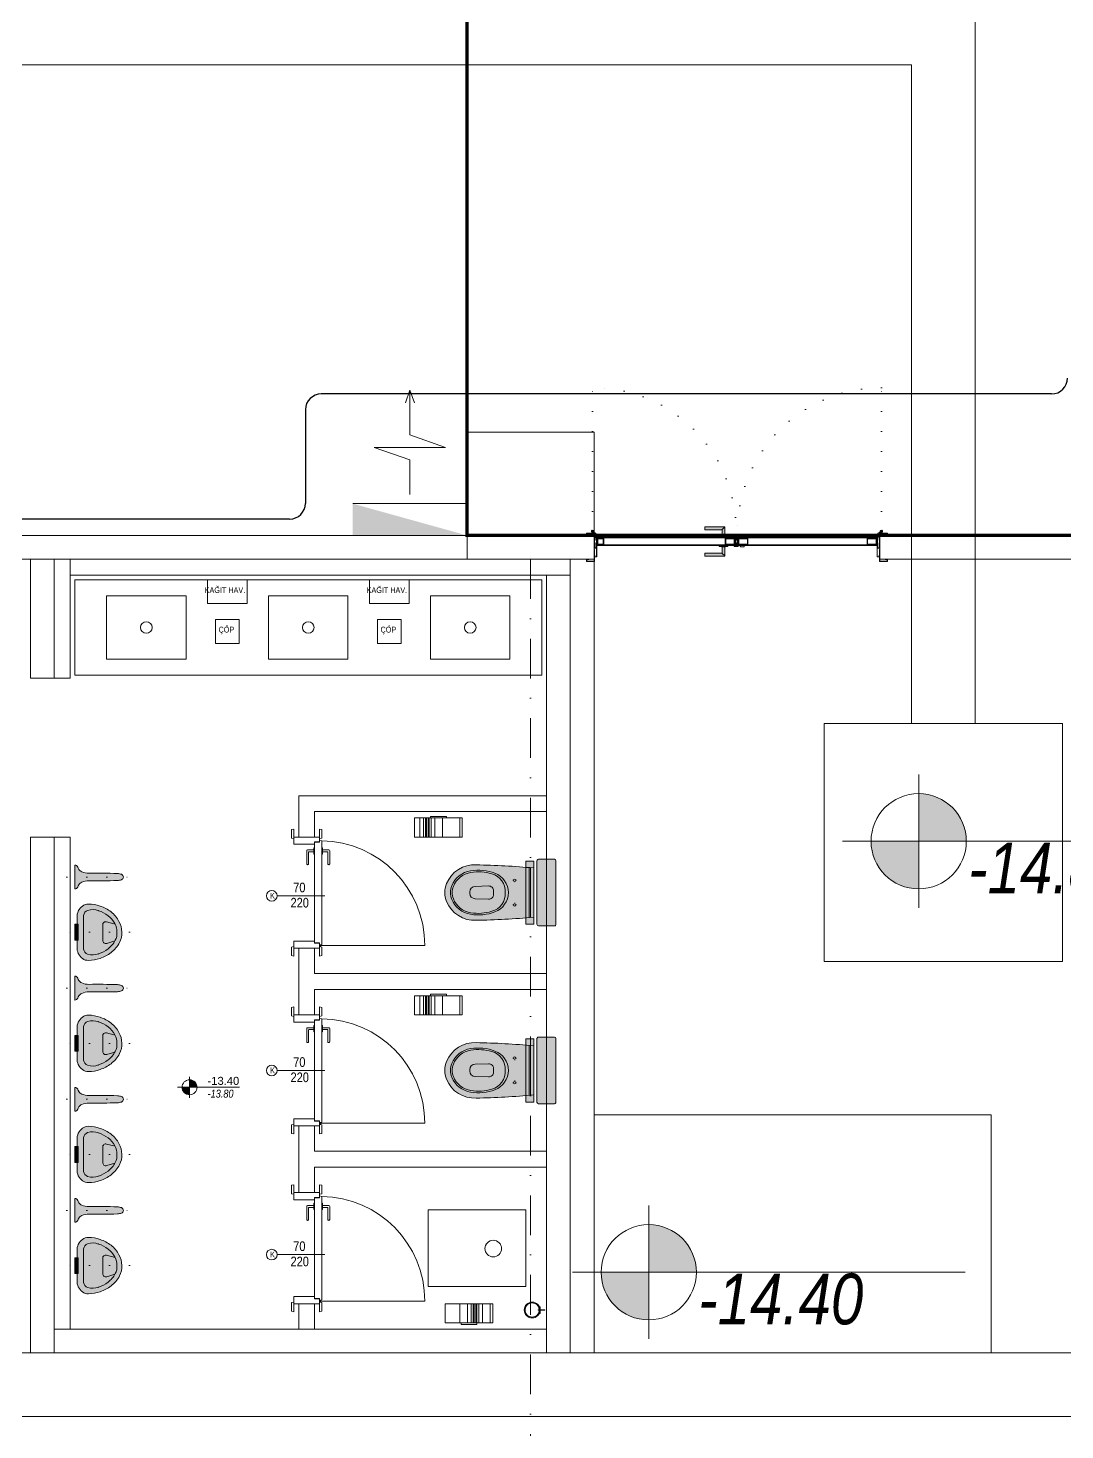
# Model space of a CAD drawing. Header units: metres. Extents: x -13621 to 152406, y -16073 to 22221.
# Drawn here: x 8163 to 8817, y -549 to 335 of the extents above; entities that cross this region are included whole.
import ezdxf
from ezdxf.enums import TextEntityAlignment as Align

# ---------------------------------------------------------------- set-up
doc = ezdxf.new("R2010")
doc.units = ezdxf.units.M
doc.header["$LTSCALE"] = 100
doc.header["$MEASUREMENT"] = 0
for name, pattern in [('DASHDOT2', [0.5, 0.25, -0.125, 0, -0.125]), ('DOT2', [0.125, 0, -0.125]), ('HIDDEN', [0.375, 0.25, -0.125]), ('HIDDEN2', [4.7624999999999975, 3.174999999999999, -1.587499999999999])]:
    doc.linetypes.add(name, pattern=pattern)
doc.layers.get('0').update_dxf_attribs({"color": 9, "lineweight": 9})
for name, color, linetype, lineweight in [('00', 9, 'Continuous', 9), ('01', 9, 'Continuous', 9), ('05', 9, 'Continuous', 9), ('05S', 9, 'Continuous', 9), ('05V', 9, 'Continuous', 9), ('06B', 9, 'Continuous', 9), ('06C', 9, 'Continuous', 9), ('06D', 9, 'Continuous', 9), ('09', 9, 'Continuous', 9), ('10', 9, 'Continuous', 9), ('11', 9, 'Continuous', 9), ('20', 9, 'DOT2', 9), ('21', 9, 'Continuous', 9), ('24', 9, 'DASHDOT2', 9), ('32-ekipman', 9, 'Continuous', 9), ('Data  Tavan', 170, 'Continuous', 30), ('Kapı', 9, 'Continuous', 9), ('KARA SIVA', 9, 'Continuous', 9), ('TEFRİŞ', 9, 'Continuous', 9), ('YAZI', 7, 'Continuous', 9)]:
    doc.layers.add(name, color=color, linetype=linetype, lineweight=lineweight)
doc.styles.add('Arial', font='arial.ttf', dxfattribs={"height": 2.5})
doc.styles.add('MuuM_TEXT-ITALIC', font='ARIALNI.TTF')
doc.styles.add('MuuM_TEXT-STANDART', font='ARIALN.TTF')

# ---------------------------------------------------------------- blocks, each defined once
blk = doc.blocks.new('p-akslar_yeni')
at = {"layer": '24'}
blk.add_lwpolyline([(14894.99999571245, -8575), (14894.99999571245, -11897.17848080862)], dxfattribs=at)
blk = doc.blocks.new('2.bod.sitatik')
at = {"layer": '01'}
blk.add_lwpolyline([(8439.99999142488, -8629.999995694037), (8519.99999142488, -8629.999995694037), (8519.99999142488, -8549.999995694037), (8439.99999142488, -8549.999995694037)], close=True, dxfattribs=at)
blk = doc.blocks.new('P-KURANGLEZ')
at = {"layer": '01'}
blk.add_lwpolyline([(7524.999995712437, -499.9999956940335), (12384.99999571248, -499.9999999999964), (12384.99999571248, -5.000000009969995), (12384.99999571248, -4.3059658603e-06), (12424.99999571248, -4.3059658603e-06), (12424.99999571248, -539.9999999999964), (7524.999995712437, -539.9999956940337)], close=True, dxfattribs=at)
blk = doc.blocks.new('YD-72-20')
at = {"linetype": 'Continuous'}
for p, q in [((1.137e-13, 0.7138986803927523), (-0.0281842263485714, 0.6342959735108025)), ((1.137e-13, 0.7138986803927523), (0.0281842263485714, 0.6342959735108309)), ((1.137e-13, 0.4335079385990356), (1.137e-13, 0.7138986803927523)), ((-0.2249999999986585, 0.3547478202790657), (0.2249999999987722, 0.3547478202790657)), ((-0.2249999999986585, 0.3547478202790657), (1.137e-13, 0.2759877019591599)), ((0.2249999999987722, 0.3547478202790373), (1.137e-13, 0.4335079385990356)), ((1.137e-13, 0.0579648499427137), (1.137e-13, 0.2759877019591599)), ((0.3599999999983083, 2.13e-14), (-0.3599999999981946, 4.97e-14)), ((0.3599999999983083, 2.13e-14), (0.3599999999983083, -0.2000000000004505))]:
    blk.add_line(p, q, dxfattribs=at)
blk.add_solid([(0.3599999999983083, -0.2000000000004505), (-0.3599999999981946, 4.97e-14), (-0.3599999999981946, -0.2000000000004505)])
blk = doc.blocks.new('A$C29B32992')
at = {"xscale": 100, "yscale": 100, "zscale": 100}
blk.add_blockref('YD-72-20', (8403.999991425078, -10855.12274137545), dxfattribs=at)
blk = doc.blocks.new('0_elevationtarget-p-bk')
h = blk.add_hatch(color=250)
h.paths.add_polyline_path([(1.875, 0, 0.4142135623730951), (0, 1.875), (0, 0)])
h.paths.add_polyline_path([(0, 1e-16), (-1.875, 0, 0.4142135623730951), (0, -1.875)])
blk.add_line((0, -2.625), (0, 2.625))
blk.add_lwpolyline([(12.45343050744122, 0), (-3, 0)])
blk.add_circle((0, 0), 1.875)
at = {"style": 'Arial'}
blk.add_attdef('BITMISKOT', text='', height=2, dxfattribs=at).set_placement((4.5, 0), align=Align.BOTTOM_LEFT)
at = {"style": 'MuuM_TEXT-ITALIC'}
blk.add_attdef('FINISHINGFLOORLEVEL', text='', height=2, dxfattribs=at).set_placement((4.5, -0.592087312414734), align=Align.TOP_LEFT)
blk = doc.blocks.new('p-işyeri')
at = {"color": 0, "const_width": 2}
blk.add_lwpolyline([(200, 0), (200, 700), (-200, 700), (-200, 0)], close=True, dxfattribs=at)
blk = doc.blocks.new('prf-scr2')
at = {"linetype": 'DOT2', "ltscale": 10}
blk.add_line((0, 0.1857142500000009), (-1e-16, -1.064285649999999), dxfattribs=at)
for p, q in [((0.09163645, -0.2441290999999978), (-0.0916364500000001, -0.2046380999999997)), ((-0.0916364500000001, -0.2439350999999988), (0.09163645, -0.2834260999999969)), ((0.09163645, -0.3231106000000011), (-0.0916364500000001, -0.2836195999999972)), ((-0.0916364500000001, -0.3229165999999964), (0.09163645, -0.3624076000000003)), ((0.09163645, -0.4020920499999989), (-0.0916364500000001, -0.3626011000000005)), ((-0.0916364500000001, -0.4018980999999997), (0.09163645, -0.4413891000000035)), ((0.09163645, -0.481073749999996), (-0.0916364500000001, -0.4415827499999978)), ((-0.0916364500000001, -0.4808798000000082), (0.09163645, -0.5203708500000005)), ((0.09163645, -0.5600555500000042), (-0.0916364500000001, -0.5205644500000006)), ((-0.0916364500000001, -0.5598615499999994), (0.09163645, -0.5993525500000034)), ((0.09163645, -0.6390373000000011), (-0.0916364500000001, -0.5995462500000088)), ((-0.0916364500000001, -0.6388432500000079), (0.09163645, -0.6783342500000061)), ((0.09163645, -0.7180189000000042), (-0.0916364500000001, -0.6785278500000061)), ((-0.0916364500000001, -0.7178253000000041), (0.09163645, -0.7573160000000088)), ((0.0552420499999996, -0.8362981999999988), (-0.0804827000000004, -0.7641103499999986)), ((-0.0690517, -0.7968069000000071), (0.0552420499999996, -0.8362981999999988)), ((0.09163645, -0.1651476000000059), (0, -0.1454021000000068)), ((0, -0.184699100000006), (0.09163645, -0.2044445999999993))]:
    blk.add_line(p, q)
blk.add_lwpolyline([(0.2314285999999996, 0), (-0.2314285999999996, 0), (-0.2314285999999996, -0.0100617499999998), (-0.1200000000000003, -0.1428571000000034), (0.1200000000000003, -0.1428571499999975), (0.2314285999999996, -0.0100617499999999), (0.2314285999999996, 0)], close=True)
for points in [[(0.2314285999999996, -0.0100617499999999), (-0.2314285999999996, -0.0100617499999998)], [(-0.0916364500000001, -0.1428571059091098), (-0.0916364500000001, -0.2046379999999999), (-0.1200003499999994, -0.2210138499999971), (-0.1200003499999994, -0.227559350000007), (-0.0916364500000001, -0.2439350999999988), (-0.0916364500000001, -0.2836194999999975), (-0.1200003499999994, -0.2999953500000004), (-0.1200003499999994, -0.3065408499999989), (-0.0916364500000001, -0.3229165999999964), (-0.0916364500000001, -0.3626010000000008), (-0.1200003499999994, -0.3789767999999981), (-0.1200003499999994, -0.3855223499999965), (-0.0916364500000001, -0.4018980999999997), (-0.0916364500000001, -0.4415827000000036), (-0.1200003499999994, -0.4579585000000009), (-0.1200003499999994, -0.4645040499999994), (-0.0916364500000001, -0.4808798000000082), (-0.0916364500000001, -0.5205644500000006), (-0.1200003499999994, -0.5369402000000038), (-0.1200003499999994, -0.5434858500000077), (-0.0916364500000001, -0.5598615499999994), (-0.0916364500000001, -0.5995461500000033), (-0.1200003499999994, -0.6159219500000006), (-0.1200003499999994, -0.6224674999999991), (-0.0916364500000001, -0.6388432500000079), (-0.0916364500000001, -0.6785278500000061), (-0.1200003499999994, -0.6949041500000078), (-0.1200003499999994, -0.7014492000000077), (-0.0916364500000001, -0.7178253000000041), (-0.0916364500000001, -0.7322130000000074), (-0.0804827000000004, -0.7641103499999986), (-0.0974138499999996, -0.7738857499999995), (-0.0974138499999996, -0.7804311500000041), (-0.0690517, -0.7968069000000071), (-0.0082380000000001, -0.9441533999999989), (-1e-16, -0.95), (0.008237999999999999, -0.9441533999999989), (0.0834733999999997, -0.7555572500000495), (0.09163645, -0.7573160000000088), (0.1200003499999994, -0.7409402999999998), (0.1200003499999994, -0.7343950500000063), (0.09163645, -0.7180189000000042), (0.09163645, -0.6783342500000061), (0.1200003499999994, -0.6619585000000087), (0.1200003499999994, -0.6554130500000043), (0.09163645, -0.6390371500000072), (0.09163645, -0.5993525500000034), (0.1200003499999994, -0.5829768000000002), (0.1200003499999994, -0.5764312499999961), (0.09163645, -0.5600554500000045), (0.09163645, -0.5203708500000005), (0.1200003499999994, -0.5039951500000086), (0.1200003499999994, -0.4974494999999991), (0.09163645, -0.481073749999996), (0.09163645, -0.4413891000000035), (0.1200003499999994, -0.4250134500000002), (0.1200003499999994, -0.4184677999999963), (0.09163645, -0.4020920499999989), (0.09163645, -0.3624076000000003), (0.1200003499999994, -0.3460319499999969), (0.1200003499999994, -0.3394862999999987), (0.09163645, -0.3231106000000011), (0.09163645, -0.2834260999999969), (0.1200003499999994, -0.2670504499999993), (0.1200003499999994, -0.2605048000000067), (0.09163645, -0.2441290999999978), (0.09163645, -0.2044445999999993), (0.1200003499999994, -0.1880689500000073), (0.1200003499999994, -0.1815233000000035), (0.09163645, -0.1651476000000059), (0.09163645, -0.1428571440909536)]]:
    blk.add_lwpolyline(points)
blk = doc.blocks.new('gr-p-barel kilitli kapı kolu')
at = {"layer": '05S'}
h = blk.add_hatch(color=256, dxfattribs=at)
h.paths.add_polyline_path([(1.300000000000181, 0.8000000000001818), (-1.300000000000181, 0.8000000000001818), (-1.300000000000181, 0.7000000000002728), (1.300000000000181, 0.7000000000007276)])
h.paths.add_polyline_path([(2.75, 0.7000000000002728), (-2.75, 0.7000000000002728), (-2.75, 0), (2.75, 0)])
h.paths.add_polyline_path([(-11.69999999999709, 4.899999999999181), (-11.699999999998, 6.700000000000728), (0.9000000000005456, 6.700000000000728), (0.8999999999996362, 0.8000000000001818), (-0.8999999999996362, 0.7999999999997272), (-0.8999999999996362, 4.90000000000009)])
at = {"flags": 128}
for points in [[(-0.8999999999996362, 0.8000000000001818), (-0.8999999999996362, 4.900000000000545), (-11.69999999999891, 4.90000000000009), (-11.69999999999891, 6.700000000000273), (0.9000000000005456, 6.700000000000728), (0.8999999999996362, 0.8000000000001818)], [(-0.8000000000001818, 5), (0.8000000000001818, 6.600000000000362)]]:
    blk.add_lwpolyline(points, dxfattribs=at)
blk.add_lwpolyline([(-2.75, 0), (-2.75, 0.6999999999998181), (2.75, 0.7000000000002728), (2.75, 0)])
blk.add_lwpolyline([(-1.300000000000181, 0.7000000000002728), (1.300000000000181, 0.7000000000002728), (1.300000000000181, 0.8000000000001818), (-1.300000000000181, 0.8000000000001818)], close=True)
blk = doc.blocks.new('p-de-02')
at = {"layer": '06C'}
blk.add_lwpolyline([(106.2999999999965, -16.60659593500884, 0.9999999999999998), (106.2999999999965, -15.80659593500593), (104.2999999999965, -15.80659593500593), (104.2999999999965, -16.60659593500884), (106.4146546238525, -16.60659593500884)], format="xyb", dxfattribs=at)
blk.add_arc((106.2999999999965, -16.20659593500011), 0.5, 233.1301023544374, 126.8698976455587, dxfattribs=at)
at = {"layer": '09'}
for p, q in [((108.0999999999958, -16.70659593500011), (108.0999999999958, -16.55423090813554)), ((108.1999999999652, -16.70659593500011), (108.1999999999652, -16.55423090813554)), ((108.2999999999783, -16.55423090813554), (108.2999999999783, -16.70659593500011)), ((108.3999999999768, -16.70659593500011), (108.3999999999768, -16.55423090813554)), ((108.4999999999899, -16.55423090813554), (108.4999999999899, -16.70659593500011)), ((108.5999999999885, -16.70659593500011), (108.5999999999885, -16.55423090813554)), ((108.7000000000016, -16.55423090813554), (108.7000000000016, -16.70659593500011)), ((108.8000000000001, -16.55423090813554), (108.8000000000001, -16.70659593500011)), ((109.3000000000019, -21.85236502678879), (109.3000000000019, -21.69999999992421)), ((109.4000000000005, -21.69999999992421), (109.4000000000005, -21.85236502678879)), ((109.5000000000136, -21.85236502678879), (109.5000000000136, -21.69999999992421)), ((109.6000000000121, -21.69999999992421), (109.6000000000121, -21.85236502678879)), ((109.7000000000252, -21.85236502678879), (109.7000000000252, -21.69999999992421)), ((109.8000000000238, -21.69999999992421), (109.8000000000238, -21.85236502678879)), ((109.9000000000369, -21.85236502678879), (109.9000000000369, -21.69999999992421)), ((110.00000000005, -21.85236502678879), (110.00000000005, -21.69999999992421))]:
    blk.add_line(p, q, dxfattribs=at)
at = {"layer": '10'}
for points in [[(14.19999999999982, -6.800000000002909, -0.4142135623730951), (14.30000000000018, -6.700000000000728), (18.70000000000073, -6.700000000000728, -0.4142135623730951), (18.80000000000018, -6.800000000002909), (18.80000000000018, -14.09999999999854), (19, -14.09999999999854), (19, -6.800000000002909, 0.4142135623730951), (18.70000000000073, -6.5), (14.30000000000018, -6.5, 0.4142135623730951), (14, -6.800000000002909), (14, -7.700000000000728, 0.4142135623730951), (14.30000000000018, -8), (15.39999999999963, -8), (15.39999999999963, -7.800000000002909), (14.30000000000018, -7.800000000002909, -0.4142135623730951), (14.19999999999982, -7.700000000000728)], [(203.4000000000005, -6.800000000002796, 0.4142135623730951), (203.3000000000002, -6.700000000000613), (198.8999999999996, -6.700000000000613, 0.4142135623730951), (198.8000000000001, -6.800000000002796), (198.8000000000001, -14.09999999999843), (198.6000000000003, -14.09999999999843), (198.6000000000003, -6.800000000002796, -0.4142135623730951), (198.8999999999996, -6.499999999999886), (203.3000000000002, -6.499999999999886, -0.4142135623730951), (203.6000000000004, -6.800000000002796), (203.6000000000004, -7.700000000000613, -0.4142135623730951), (203.3000000000002, -7.999999999999886), (202.2000000000007, -7.999999999999886), (202.2000000000007, -7.800000000002796), (203.3000000000002, -7.800000000002796, 0.4142135623730951), (203.4000000000005, -7.700000000000613)], [(19, -9.700000000000726, -0.4142135623730951), (19.30000000000018, -9.400000000001457), (20.30000000000018, -9.400000000001457, -0.4142135623730951), (20.60000000000036, -9.700000000000726), (20.60000000000036, -16.09999999999854, -0.4142135623730951), (20.30000000000018, -16.40000000000145, -0.4142135623730951), (20, -16.09999999999854), (20, -15.20000000000073), (19, -15.20000000000073), (19, -24.20000000000073, -0.4142135623730951), (18.69999999999982, -24.5), (14.30000000000018, -24.5, -0.4142135623730951), (14, -24.20000000000073), (14, -23.29999999999927, -0.4142135623730951), (14.30000000000018, -23), (15.39999999999963, -23), (15.39999999999963, -23.20000000000073), (14.30000000000018, -23.20000000000073, 0.4142135623730951), (14.19999999999982, -23.29999999999927), (14.19999999999982, -24.20000000000073, 0.4142135623724291), (14.30000000000018, -24.29999999999927), (18.69999999999982, -24.29999999999927, 0.4142135623730951), (18.79999999999927, -24.20000000000073), (18.80000000000018, -15), (20.19999999999982, -15), (20.19999999999982, -16.09999999999854, 0.4142135623730951), (20.30000000000018, -16.20000000000073, 0.4142135623730951), (20.39999999999964, -16.09999999999854), (20.39999999999964, -9.700000000000726, 0.4142135623730951), (20.30000000000018, -9.599999999998543), (19.30000000000018, -9.599999999998543, 0.4142135623730951), (19.19999999999982, -9.700000000000726), (19.19999999999982, -10.59999999999854), (19, -10.59999999999854)], [(198.6000000000003, -9.700000000000612, 0.4142135623730951), (198.3000000000001, -9.40000000000134), (197.3000000000001, -9.40000000000134, 0.4142135623730951), (196.9999999999999, -9.700000000000612), (196.9999999999999, -16.09999999999843, 0.4142135623730951), (197.3000000000001, -16.40000000000134, 0.4142135623730951), (197.6000000000003, -16.09999999999843), (197.6000000000003, -15.20000000000061), (198.6000000000003, -15.20000000000061), (198.6000000000004, -24.20000000000062, 0.4142135623730951), (198.9000000000005, -24.49999999999989), (203.3000000000002, -24.49999999999989, 0.4142135623730951), (203.6000000000004, -24.20000000000062), (203.6000000000004, -23.29999999999916, 0.4142135623730951), (203.3000000000002, -22.99999999999989), (202.2000000000007, -22.99999999999989), (202.2000000000007, -23.20000000000062), (203.3000000000002, -23.20000000000062, -0.4142135623730951), (203.4000000000006, -23.29999999999916), (203.4000000000006, -24.20000000000062, -0.4142135623724291), (203.3000000000002, -24.29999999999916), (198.9000000000005, -24.29999999999916, -0.4142135623730951), (198.8000000000011, -24.20000000000062), (198.8000000000001, -14.99999999999988), (197.4000000000005, -14.99999999999988), (197.4000000000005, -16.09999999999843, -0.4142135623730951), (197.3000000000001, -16.20000000000061, -0.4142135623730951), (197.2000000000007, -16.09999999999843), (197.2000000000007, -9.700000000000612, -0.4142135623730951), (197.3000000000001, -9.599999999998431), (198.3000000000001, -9.599999999998431, -0.4142135623730951), (198.4000000000005, -9.700000000000612), (198.4000000000005, -10.59999999999843), (198.6000000000003, -10.59999999999843)], [(18.42107081221002, -25.01380615643211), (19.80000000000018, -24.37244791605917), (19.80000000000018, -21.5), (20, -21.5), (20, -24.5), (18.5300416207865, -25.18369712372805, -14.79600197240014)], [(199.1789291877903, -25.013806156432), (197.8000000000001, -24.37244791605906), (197.8000000000001, -21.49999999999989), (197.6000000000004, -21.49999999999989), (197.6000000000004, -24.49999999999989), (199.0699583792138, -25.18369712372794, 14.79600197240014)]]:
    blk.add_lwpolyline(points, format="xyb", close=True, dxfattribs=at)
for points in [[(108.2000000000016, -20.0500000000028), (108.2000000000016, -18.0500000000028), (108.5000000000009, -18.0500000000028), (108.5000000000009, -17.00659593500302), (20.30000000000109, -17.00659593500313), (20.30000000000109, -18.05000000000291), (20.60000000000036, -18.05000000000291), (20.60000000000036, -20.05000000000291), (20.30000000000109, -20.05000000000291), (20.30000000000109, -18.34999999999127), (20, -18.34999999999127), (20, -16.70659593500022), (108.8000000000001, -16.70659593500011), (108.8000000000001, -18.34999999999115), (108.5000000000009, -18.34999999999115), (108.5000000000009, -20.0500000000028)], [(109.8999999999987, -20.0500000000028), (109.8999999999987, -18.0500000000028), (109.5999999999994, -18.0500000000028), (109.5999999999994, -17.00659593500302), (197.3000000000011, -17.00659593500302), (197.3000000000011, -18.0500000000028), (197.0000000000018, -18.0500000000028), (197.0000000000018, -20.0500000000028), (197.3000000000011, -20.0500000000028), (197.3000000000011, -18.34999999999115), (197.6000000000003, -18.34999999999115), (197.6000000000003, -16.70659593500011), (109.3000000000001, -16.70659593500011), (109.3000000000001, -18.34999999999115), (109.5999999999994, -18.34999999999115), (109.5999999999994, -20.0500000000028)], [(108.2000000000016, -18.0500000000028), (108.2000000000016, -20.0500000000028), (108.8000000000001, -20.0500000000028), (108.8000000000001, -21.69999999999697), (20, -21.69999999999709), (20, -20.05000000000291), (20.60000000000036, -20.05000000000291), (20.60000000000036, -18.05000000000291), (20.89999999999964, -18.05000000000291), (20.89999999999964, -20.34999999999127), (20.30000000000109, -20.34999999999127), (20.30000000000109, -21.39999999999418), (108.5000000000009, -21.39999999999407), (108.5000000000009, -20.34999999999115), (107.9000000000023, -20.34999999999115), (107.9000000000023, -18.0500000000028), (108.2000000000016, -18.0500000000028)], [(109.8999999999987, -18.0500000000028), (109.8999999999987, -20.0500000000028), (109.3000000000001, -20.0500000000028), (109.3000000000001, -21.69999999999697), (197.6000000000004, -21.69999999999697), (197.6000000000004, -20.0500000000028), (197.0000000000018, -20.0500000000028), (197.0000000000018, -18.0500000000028), (196.7000000000025, -18.0500000000028), (196.7000000000025, -20.34999999999115), (197.3000000000011, -20.34999999999115), (197.3000000000011, -21.39999999999407), (109.5999999999994, -21.39999999999407), (109.5999999999994, -20.34999999999115), (110.2000000000016, -20.34999999999115), (110.2000000000016, -18.0500000000028), (109.8999999999987, -18.0500000000028)]]:
    blk.add_lwpolyline(points, dxfattribs=at)
for points in [[(20.89999999999964, -17.19999999999709), (26.89999999999964, -17.19999999999709), (26.89999999999964, -21.19999999999709), (20.89999999999964, -21.19999999999709)], [(21.19999999999891, -17.5), (26.60000000000037, -17.5), (26.60000000000037, -20.89999999999418), (21.19999999999891, -20.89999999999418)], [(107.9000000000023, -17.19999999999697), (101.9000000000023, -17.19999999999697), (101.9000000000023, -21.19999999999698), (107.9000000000023, -21.19999999999698)], [(107.5999999999994, -17.49999999999988), (102.2000000000016, -17.49999999999988), (102.2000000000016, -20.89999999999406), (107.5999999999994, -20.89999999999406)], [(109.9999999999972, -16.05423090813554), (108.0999999999958, -16.05423090813554), (108.0999999999958, -16.55423090813554), (110.5999999999994, -16.55423090813554), (110.5999999999994, -16.55423090813554), (110.5999999999994, -16.05423090813554)], [(110.2000000000016, -17.19999999999697), (116.1999999999979, -17.19999999999697), (116.1999999999979, -21.19999999999698), (110.2000000000016, -21.19999999999698)], [(110.5000000000009, -17.49999999999988), (115.8999999999987, -17.49999999999988), (115.8999999999987, -20.89999999999406), (110.5000000000009, -20.89999999999406)], [(196.7000000000025, -17.19999999999697), (192.7000217534186, -17.19999999999697), (192.7000217534187, -21.19999999999698), (196.7000000000025, -21.19999999999698)], [(196.4000000000032, -17.49999999999988), (193.0000217534179, -17.49999999999988), (193.0000217534179, -20.89999999999406), (196.4000000000033, -20.89999999999406)], [(108.100000000003, -22.35236502678879), (110.0000000000045, -22.35236502678879), (110.0000000000045, -21.85236502678879), (108.100000000003, -21.85236502678879), (107.5000000000027, -21.85236502678879), (107.5000000000027, -22.35236502678879)]]:
    blk.add_lwpolyline(points, close=True, dxfattribs=at)
for centre in [(17.85000000000036, -25.49999349423888), (199.75, -25.49999349423877)]:
    blk.add_circle(centre, 0.55, dxfattribs=at)
at = {"layer": '20'}
for p, q in [((17.85000000000036, -25.49999349423888), (17.84999999999348, -116.0297811365261)), ((199.75, -25.49999349423877), (199.7500000000069, -116.029781136526))]:
    blk.add_line(p, q, dxfattribs=at)
at = {"layer": '20', "linetype": 'HIDDEN'}
for points in [[(18.60000000000036, -24.29999999999927), (18.60000000000036, -23), (17.10000000000036, -23), (17.10000000000036, -24.29999999999927)], [(18.40000000000054, -24.99009154288069), (18.40000000000054, -23.20000000000073), (17.30000000000018, -23.20000000000073), (17.30000000000018, -24.99009154288069)], [(199, -24.29999999999916), (199, -22.99999999999989), (200.5, -22.99999999999989), (200.5, -24.29999999999916)], [(199.1999999999998, -24.99009154288058), (199.1999999999998, -23.20000000000062), (200.3000000000002, -23.20000000000062), (200.3000000000002, -24.99009154288058)]]:
    blk.add_lwpolyline(points, dxfattribs=at)
at = {"layer": '20'}
for centre, start, end in [((17.84999999999348, -25.49999349423842), 270, 2.405700715342596), ((199.7500000000069, -25.49999349423831), 177.5942992846574, 270)]:
    blk.add_arc(centre, 90.52978764228773, start, end, dxfattribs=at)
at = {"layer": '06B', "xscale": -1}
blk.add_blockref('gr-p-barel kilitli kapı kolu', (117.2999999937246, -16.69397145710525), dxfattribs=at)
at = {"layer": '06B', "rotation": 180}
blk.add_blockref('gr-p-barel kilitli kapı kolu', (117.2999999937246, -21.70602854287415), dxfattribs=at)
at = {"layer": '10', "xscale": -1, "rotation": 90}
for p in [(20.30000000000109, -19.19999999999709), (109.5999999999994, -19.19999999999697)]:
    blk.add_blockref('prf-scr2', p, dxfattribs=at)
at = {"layer": '10', "rotation": 270}
for p in [(108.5000000000009, -19.19999999999697), (197.3000000000011, -19.19999999999697)]:
    blk.add_blockref('prf-scr2', p, dxfattribs=at)
blk = doc.blocks.new('San-p-uripart')
at = {"layer": '05S'}
h = blk.add_hatch(color=256, dxfattribs=at)
edge = h.paths.add_edge_path()
edge.add_line((0, 0), (-7.502701282911726, 0))
edge.add_arc((-5.709877322929968, -0.0991818855945894), 1.795565314299233, 176.8335336137003, 251.0946557253123)
edge.add_arc((-8.442650596654858, -8.078530705955927), 6.638772677657441, 57.0297629489329, 71.09465572531082, ccw=False)
edge.add_arc((-7.040729375654334, -5.917304325401346), 4.062674353079212, 23.36070373810901, 57.02976294893671, ccw=False)
edge.add_arc((-13.70585418392875, -8.796135696042256), 11.32294699055403, -0.7682051098128113, 23.360703738108384, ccw=False)
edge.add_arc((402.5469214286236, -14.37746602216248), 404.967245607545, 179.231794890187, 181.7550775583132)
edge.add_arc((11.77246903945706, -25.27573944187134), 14.08342795668617, 186.1332779337883, 196.4356805880288)
edge.add_arc((0.2055674033981631, -28.52261435773835), 2.076566262679214, 200.8138809635047, 264.3187619893651)
edge.add_arc((-0.2055674033981631, -28.52261435773835), 2.076566262679214, 275.6812380106349, 339.1861190364953)
edge.add_arc((-11.77246903945706, -25.27573944187134), 14.08342795668617, 343.5643194119712, 353.8667220662117)
edge.add_arc((-402.5469214286236, -14.37746602216248), 404.967245607545, 358.2449224416866, 360.768205109813)
edge.add_arc((13.70585418392875, -8.796135696042256), 11.32294699055404, 156.6392962618916, 180.7682051098129, ccw=False)
edge.add_arc((7.040729375654334, -5.917304325401346), 4.062674353079213, 122.9702370510633, 156.639296261891, ccw=False)
edge.add_arc((8.442650596654858, -8.078530705955927), 6.638772677657441, 108.90534427468921, 122.97023705106719, ccw=False)
edge.add_arc((5.709877322929968, -0.0991818855945894), 1.795565314299232, 288.9053442746877, 363.1664663862996)
edge.add_line((7.502701282912312, 0), (5.853095785823825e-13, 0))
at = {"linetype": 'DOT2'}
for p, q in [((-5.770817504173462, -2.733077667144243), (-5.770817504173462, 3.350195222110413)), ((0, 5), (0, -40.49999999999636)), ((5.770817504173462, -2.733077667144243), (5.770817504173462, 3.350195222110413))]:
    blk.add_line(p, q, dxfattribs=at)
blk.add_lwpolyline([(0, 0), (-7.502701282912312, 0, 0.3358627193216691), (-6.291650653194663, -1.797885682644845, -0.0614468324515553), (-4.829808567523286, -2.508909970380043, -0.1479750645966862), (-3.311085466844815, -4.306379369778366, -0.1056729534655511), (-2.383924922236474, -8.947945920119308, 0.011010342516257), (-2.230346181717322, -26.78043505654569, 0.0449830156324357), (-1.735481351159251, -29.26048777216966, 0.2844088340516868), (0, -30.58898060938736, 0.2844088340516868), (1.735481351159251, -29.26048777216966, 0.0449830156324357), (2.230346181717322, -26.78043505654569, 0.011010342516257), (2.383924922236474, -8.947945920119308, -0.1056729534655511), (3.311085466844815, -4.306379369778366, -0.1479750645966862), (4.829808567523286, -2.508909970380043, -0.0614468324515553), (6.291650653194663, -1.797885682644845, 0.3358627193216691), (7.502701282912312, 0)], format="xyb", close=True)
blk = doc.blocks.new('v-k-pisuar01-p-s')
at = {"layer": '05S'}
h = blk.add_hatch(color=256, dxfattribs=at)
edge = h.paths.add_edge_path()
edge.add_line((11.42270253094102, 3.638e-12), (-11.42270253094102, 3.638e-12))
edge.add_arc((-9.830791421985849, -8.150053224959265), 8.304068192672245, 101.052160196956, 157.7110542586413)
edge.add_arc((-8.698184620976463, -7.002620211645987), 9.040695939314752, 167.2054471598568, 179.9865996109631)
edge.add_arc((3.698906807148886, -6.994059835495138), 21.43778808926014, 180.0172277376221, 200.174822931414)
edge.add_arc((4.927594309561754, -7.521959883539237), 22.42787110088592, 197.8257412586595, 217.822754149149)
edge.add_arc((2.836417373735457, -9.145373557403216), 19.78051526280616, 217.8227541491555, 241.917258812392)
edge.add_arc((-0.7404978676677274, -15.84919987251851), 12.18212004358895, 241.9172588123764, 274.1094109938937)
edge.add_arc((0.011119686978418, -13.43780789287848), 14.56269787259692, 270.4775210897593, 298.0827411875948)
edge.add_arc((-1.900854454888758, -9.854401046221028), 18.62428004557212, 298.082741187634, 322.1772458508703)
edge.add_arc((-4.90535493561765, -7.521959883539237), 22.4278711008861, 322.1772458508511, 342.1742587413403)
edge.add_arc((-3.676667433204783, -6.994059835495138), 21.43778808926036, 339.8251770685861, 359.9827722623778)
edge.add_arc((10.17531421099374, -6.921057905034102), 7.586221502296683, 359.3999502511719, 374.6647735631948)
edge.add_arc((9.830791421987668, -8.150053224962901), 8.304068192673494, 22.28894574136448, 78.94783980325458)
at = {"linetype": 'DOT2'}
blk.add_line((0, -33), (0, 5), dxfattribs=at)
for p, q in [((-5.065933825182582, -16.00050576547437), (4.657896394137424, -16.00050576547437)), ((-6.984664828327367, -18.56483841345834), (-5.466074508258316, -23.72804550169167)), ((6.590366273341714, -18.51583106659382), (5.18733824030096, -23.77718619049119))]:
    blk.add_line(p, q)
for points in [[(11.42270253094102, 3.638e-12), (-11.42270253094102, 3.638e-12, 0.2523838902471173), (-17.51440381128668, -5.000505765474372, 0.0558261851845719), (-17.73888031302704, -7.000505765474372, 0.0881816074474143), (-16.42355859140844, -14.38764789839843, 0.0874755300532864), (-12.78843996554497, -21.27519701816345, 0.1055211629797704), (-6.475183890102925, -26.5971031555091, 0.1413959180004252), (0.1324883970701194, -28, 0.1210364073534051), (6.866453540200382, -26.28602049577967, 0.1055211629797702), (12.81067933948907, -21.27519701816345, 0.0874755300532857), (16.44579796535254, -14.38764789839843, 0.0881816074474134), (17.76111968697296, -7.000505765474372, 0.0667040249175728), (17.5144038112885, -5.000505765474372, 0.2523838902480677), (11.42270253091192, 7.276000000000001e-12)], [(13.56758272037041, -13.46927878739734, 0.1723745183359662), (13.81327216784484, -6.517616360626562, 0.2523838902480677), (10.65589230152181, -3.925812281813703), (-10.65589230153637, -3.925812281817343, 0.2523838902471173), (-13.81327216784484, -6.517616360626562, 0.1723745183359663), (-13.56758272037041, -13.46927878739734, 0.0874755300532832), (-10.41870533553083, -19.43553460801922, 0.1055211629797738), (-5.062945461508205, -23.9502970385438, 0.1440043722371133), (0.0111196869729611, -25.00050576547437, 0.1231510465558739), (5.454215111603843, -23.63921437881436, 0.1055211629797774), (10.44094470947493, -19.43553460801922, 0.0874755300532832), (13.58982209431451, -13.46927878739734)]]:
    blk.add_lwpolyline(points, format="xyb")
blk.add_lwpolyline([(-5, -0.500000000003638), (-5, 1.49999999999636), (5, 1.49999999999636), (5, -0.500000000003638)], close=True)
for centre, radius, start, end in [((1.160594533739639, -7.479771511072612), 15.89947806192441, 200.6505748287934, 202.1300987202021), ((-5.065933825182582, -18.00050576547437), 2, 90, 196.3895403340701), ((4.657896394137424, -18.00050576547437), 2, 345.0685828217818, 90), ((-1.138355159795537, -7.479771511072612), 15.89947806192436, 337.8699012797978, 339.3494251712066)]:
    blk.add_arc(centre, radius, start, end)
at = {"layer": '05S'}
blk.add_solid([(-5, 1.49999999999636), (-5, -0.500000000003638), (5, 1.49999999999636), (5, -0.500000000003638)], dxfattribs=at)
blk = doc.blocks.new('p-klozet üstü kağıt dispenser')
blk.add_hatch(color=255).paths.add_polyline_path([(-5.3433e-12, 5.563981752787184), (0, 45.40812888650907), (-5.000000000000057, 45.40812888650907), (-5.0000000000054, 5.563981752787184)])
blk.add_lwpolyline([(-5.3433e-12, 5.563981752787184), (0, 45.40812888650907), (-5.000000000000057, 45.40812888650907), (-5.0000000000054, 5.563981752787184)], close=True)
blk = doc.blocks.new('san-klo-06-p')
at = {"layer": '05S'}
h = blk.add_hatch(color=256, dxfattribs=at)
edge = h.paths.add_edge_path()
edge.add_line((-20.00000000000046, 2.015000000021245), (19.99999999999662, 2.015000000027066))
edge.add_arc((19.99999999999953, 3.015000000028521), 1, 270, 360)
edge.add_line((20.99999999999955, 3.015000000028521), (21.000000000001, 13.01500000002852))
edge.add_arc((19.99999999999953, 13.01500000002852), 1, 0, 90.00000000000001)
edge.add_line((19.99999999999953, 14.01500000002852), (-20.00000000000046, 14.01500000002561))
edge.add_arc((-20.00000000000046, 13.01500000002852), 1, 90.00000000000001, 180)
edge.add_line((-21.00000000000045, 13.01500000002852), (-20.999999999999, 3.015000000025612))
edge.add_arc((-20.00000000000046, 3.015000000021243), 1, 180, 270)
h = blk.add_hatch(color=256, dxfattribs=at)
edge = h.paths.add_edge_path()
edge.add_arc((482.446959709046, -45.26395162302651), 500.0000000000162, 174.8060223042765, 178.9681825704839)
edge.add_arc((1.500000000003183, -37.29190075644874), 19.00000000000178, 176.8871024373828, 247.9756871629529)
edge.add_arc((-4.547e-13, -41), 15.00000000000026, 247.9756871629556, 269.9999999999976)
edge.add_arc((-4.547e-13, -41), 15.00000000000026, 270.0000000000025, 292.0243128370444)
edge.add_arc((-1.50000000000409, -37.29190075644874), 19.0000000000039, 292.0243128370512, 363.1128975626213)
edge.add_arc((-482.4469597090078, -45.26395162301922), 499.9999999999761, 1.031817429516246, 5.19397769572375)
edge.add_line((15.49999999999954, 0), (-15.50000000000336, 0))
for p, q in [((-4.547e-13, -2), (-15.50000000000045, -2)), ((-4.547e-13, -2.80000000000291), (-15.50000000000045, -2.80000000000291)), ((-4.547e-13, -2), (15.49999999999954, -2)), ((-4.547e-13, -2.80000000000291), (15.49999999999954, -2.80000000000291)), ((-4.547e-13, -25.3450573319642), (-1.159350611440913, -25.3450573319642)), ((-4.547e-13, -25.3450573319642), (1.159350611440004, -25.3450573319642)), ((-4.15801929872441, -28.43442233578389), (-3.905189181845798, -36.91821042136871)), ((4.158019298723502, -28.43442233578389), (3.905189181844889, -36.91821042136871)), ((-4.547e-13, -40.31395125024572), (-0.4067423800156579, -40.31395125024572)), ((-0.4067423800156579, -40.31395125024572), (-4.547e-13, -40.31395125024572)), ((0.4067423800147483, -40.31395125024572), (-4.547e-13, -40.31395125024572)), ((-4.547e-13, -40.31395125024572), (0.4067423800147483, -40.31395125024572))]:
    blk.add_line(p, q)
at = {"linetype": 'DOT2'}
for p, q in [((-6.485962310548075, -12), (-8.953412711959118, -12)), ((-7.750000000000452, -10.91410758801794), (-7.750000000000452, -12)), ((-7.750000000000452, -13.08589241198206), (-7.750000000000452, -12)), ((6.485962310550803, -12), (8.953412711958206, -12)), ((7.749999999999543, -10.91410758801794), (7.749999999999543, -12)), ((7.749999999999543, -13.08589241198206), (7.749999999999543, -12))]:
    blk.add_line(p, q, dxfattribs=at)
for points in [[(-20.00000000000046, 2.015000000021245), (19.99999999999953, 2.015000000028521, 0.4142135623730951), (20.99999999999955, 3.015000000028521), (20.99999999999955, 13.01500000002852, 0.4142135623731339), (19.99999999999953, 14.01500000002852), (-20.00000000000046, 14.01500000002852, 0.4142135623730744), (-21.00000000000045, 13.01500000002852), (-21.00000000000045, 3.015000000021243, 0.4142135623731159)], [(-15.50000000000045, 0, 0.0181628470062377), (-17.47196496077276, -36.26013260072796, 0.3205287056357122), (-5.625000000000452, -54.90537216330267, 0.0963961176293174), (-4.547e-13, -56, 0.0963961176293174), (5.624999999999543, -54.90537216330267, 0.3205287056357121), (17.47196496077549, -36.26013260072796, 0.0181628470062377), (15.49999999999954, 0)]]:
    blk.add_lwpolyline(points, format="xyb", close=True)
for points in [[(-9.500000000000453, 2.015000000028521), (-9.500000000000453, -2.984999999978752), (-8.500000000000455, -2.984999999978752), (-8.500000000000455, 2.015000000028521)], [(8.499999999999545, 2.015000000028521), (8.499999999999545, -2.984999999978752), (9.499999999999543, -2.984999999978752), (9.499999999999543, 2.015000000028521)]]:
    blk.add_lwpolyline(points, dxfattribs=at)
blk.add_lwpolyline([(-5.000000000000452, 0), (-5.000000000000452, 2), (4.999999999999545, 2), (4.999999999999545, 0)], close=True, dxfattribs=at)
for centre, radius, start, end in [((-4.547e-13, -29), 13, 90, 159.4200885049486), ((-7.750000000000452, -12), 0.75, 0, 180), ((-7.750000000000452, -12), 0.75, 180, 0), ((-4.547e-13, -29), 13, 20.57991149505137, 90), ((7.749999999999543, -12), 0.75, 0, 180), ((7.749999999999543, -12), 0.75, 180, 0), ((15.91510823917952, -34.97572838532506), 30, 159.4200885049486, 189.1280785422966), ((15.91510823917952, -34.97572838532506), 28.99999999999998, 162.8726879048356, 189.1280785422966), ((-1.089157725150015, -28.94594607376348), 11.00000000000001, 84.31758544885159, 166.806744405553), ((-1.159350611440913, -28.3450573319642), 3, 90, 181.7069983645544), ((1.089157725149107, -28.94594607376348), 11, 13.19325559444693, 95.68241455114841), ((1.159350611440004, -28.3450573319642), 3, 358.2930016354455, 90), ((-15.91510823918042, -34.97572838532506), 28.99999999999999, 350.8719214577034, 17.12731209516433), ((-15.91510823918042, -34.97572838532506), 30, 350.8719214577034, 20.57991149505137), ((1.499999999999543, -37.29190075644874), 15.39999999999999, 189.1280785422966, 247.9756871630004), ((1.499999999999543, -37.29190075644874), 14.4, 189.1280785422966, 247.9756871630004), ((-0.4067423800156579, -36.81395125024574), 3.499999999999998, 181.7069983645544, 270), ((0.4067423800147483, -36.81395125024574), 3.499999999999998, 270, 358.2930016354455), ((-1.500000000000454, -37.29190075644874), 14.40000000000001, 292.0243128369996, 350.8719214577034), ((-1.500000000000454, -37.29190075644874), 15.39999999999999, 292.0243128369996, 350.8719214577034), ((-4.547e-13, -41), 11.39999999999997, 247.9756871630004, 270), ((-4.547e-13, -41), 10.39999999999995, 247.9756871630004, 270), ((-4.547e-13, -41), 10.39999999999995, 270, 292.0243128369996), ((-4.547e-13, -41), 11.39999999999997, 270, 292.0243128369996)]:
    blk.add_arc(centre, radius, start, end)
at = {"layer": '05', "rotation": 270}
blk.add_blockref('p-klozet üstü kağıt dispenser', (-25.40812888650862, -5.007660794144613), dxfattribs=at)
blk = doc.blocks.new('p-t.kağıtlığı')
at = {"layer": 'TEFRİŞ'}
h = blk.add_hatch(dxfattribs=at)
h.set_pattern_fill('CYL', color=256, scale=30, angle=-89.99999999999999, style=0)
h.set_pattern_definition([(270, (-14.39999999999963, 13), (30, 6.7e-15), []), (270, (-13.80000000000018, 13), (30, 6.7e-15), []), (270, (-12.59999999999945, 13), (30, 6.7e-15), []), (270, (-10.19999999999982, 13), (30, 6.7e-15), []), (270, (-5.399999999999636, 13), (30, 6.7e-15), []), (270, (5.400000000000542, 13), (30, 6.7e-15), []), (270, (10.19999999999982, 13), (30, 6.7e-15), []), (270, (12.60000000000036, 13), (30, 6.7e-15), []), (270, (13.80000000000018, 13), (30, 6.7e-15), []), (270, (14.40000000000054, 13), (30, 6.7e-15), [])])
h.paths.add_polyline_path([(-15, 1), (15, 1), (15, 13), (-15, 13)])
for points in [[(-15, 1), (15, 1), (15, 13), (-15, 13)], [(5, 1), (5, 0), (-5, 0), (-5, 1)]]:
    blk.add_lwpolyline(points, close=True, dxfattribs=at)
blk = doc.blocks.new('RREERGERGBBBB')
at = {"layer": 'TEFRİŞ'}
blk.add_hatch(color=256, dxfattribs=at).paths.add_polyline_path([(-24564.21179301331, -5806.625685495985), (-24567.21179301331, -5806.625685495985), (-24567.21179301331, -5804.625685495985), (-24567.41179301331, -5804.625685495985), (-24567.41179301331, -5806.625685495985), (-24568.41179301331, -5806.625685495985), (-24568.41179301331, -5806.825685495985), (-24567.41179301331, -5806.825685495982), (-24567.41179301331, -5808.825685495982), (-24567.21179301332, -5808.825685495982), (-24567.21179301332, -5806.825685495982), (-24564.21179301332, -5806.825685495982)])
for points in [[(-24564.21179301331, -5806.625685495985), (-24567.21179301331, -5806.625685495985), (-24567.21179301331, -5804.625685495985), (-24567.41179301331, -5804.625685495985), (-24567.41179301331, -5806.625685495985), (-24568.41179301331, -5806.625685495985), (-24568.41179301331, -5806.825685495985), (-24567.41179301331, -5806.825685495982), (-24567.41179301331, -5808.825685495982), (-24567.21179301332, -5808.825685495982), (-24567.21179301332, -5806.825685495982), (-24564.21179301332, -5806.825685495982), (-24564.21179301331, -5806.625685495985)], [(-24567.21179301332, -5806.709182177796), (-24564.21179301332, -5806.709182177796)]]:
    blk.add_lwpolyline(points, dxfattribs=at)
for radius in [5, 4.5]:
    blk.add_circle((-24572.21179301332, -5806.709182177796), radius, dxfattribs=at)
blk = doc.blocks.new('dsfsdfsdfsdfsdfsdf')
at = {"layer": 'Kapı'}
for p, q in [((23771.45181168488, -2062.352248718824), (23755.45181168267, -2062.352248718824)), ((23771.45181168482, -2065.619111331151, 0.6555058768281015), (23768.45181168482, -2065.619111331151, 0.6555058768281015)), ((23772.95181168482, -2064.719111331149, 0.6555058768281015), (23771.45181168482, -2064.41911133111, 0.6555058768281015)), ((23771.45181168482, -2064.41911133111, 0.6555058768281015), (23771.45181168482, -2065.619111331151, 0.6555058768281015)), ((23771.95371590619, -2064.009590223897, 0.6555058768281015), (23837.87079387352, -2064.009590223897, 0.6555058768281015)), ((23772.95181168482, -2064.719111331149, 0.6555058768281015), (23772.95181168482, -2129.919111331008, 0.6555058768281015)), ((23768.45181168482, -2129.019111331028, 0.6555058768281015), (23768.45181168494, -2066.819111331031, 0.6555058768281015)), ((23771.45181168267, -2132.352248718729), (23755.45181168261, -2132.352248718729)), ((23771.45181168482, -2129.019111331028, 0.6555058768281015), (23768.45181168482, -2129.019111331028, 0.6555058768281015)), ((23771.45181168482, -2130.219111331069, 0.6555058768281015), (23771.45181168482, -2129.019111331028, 0.6555058768281015)), ((23772.95181168482, -2129.919111331008, 0.6555058768281015), (23771.45181168482, -2130.219111331069, 0.6555058768281015))]:
    blk.add_line(p, q, dxfattribs=at)
at = {"layer": 'Kapı', "elevation": 0.6555058768281015}
for points in [[(23753.95181168255, -2057.61911133118), (23755.45181168255, -2057.319111331097), (23755.45181168255, -2063.319111331046), (23753.95181168255, -2063.019111330985), (23753.95181168255, -2057.61911133118)], [(23772.95181168476, -2057.61911133118), (23771.45181168482, -2057.319111331097), (23771.45181168482, -2063.319111331046), (23772.95181168476, -2063.019111330985), (23772.95181168476, -2057.61911133118)], [(23753.95181168255, -2137.019111330999), (23755.45181168255, -2137.31911133106), (23755.45181168255, -2131.319111331133), (23753.95181168255, -2131.619111331172), (23753.95181168255, -2137.019111330999)], [(23772.95181168482, -2137.019111330999), (23771.45181168482, -2137.31911133106), (23771.45181168482, -2131.319111331133), (23772.95181168482, -2131.619111331172), (23772.95181168482, -2137.019111330999)]]:
    blk.add_lwpolyline(points, dxfattribs=at)
for points in [[(23771.45181168482, -2062.319111331046), (23755.45181168255, -2062.319111331046), (23755.45181168255, -2066.819111331031), (23768.45181168482, -2066.819111331031), (23768.45181168482, -2065.419111330928), (23771.45181168482, -2065.419111330928)], [(23771.45181168482, -2132.319111330951), (23755.45181168255, -2132.319111330951), (23755.45181168255, -2127.819111331126), (23768.45181168482, -2127.819111331126), (23768.45181168482, -2129.219111331069), (23771.45181168482, -2129.219111331069)]]:
    blk.add_lwpolyline(points, close=True, dxfattribs=at)
for points in [[(23767.95181168482, -2124.21911133112), (23764.05181168485, -2124.21911133112, -0.4142135623730951), (23763.45181168482, -2123.619111330998), (23763.45181168482, -2115.473277997778, -1.000000000000094), (23764.65181168477, -2115.473277997778), (23764.65181168477, -2122.769111331188, 0.4142135623730951), (23764.90181168477, -2123.019111331058), (23767.95181168482, -2123.019111331058)], [(23773.45181168482, -2124.21911133112), (23777.35181168478, -2124.21911133112, 0.4142135623730951), (23777.95181168482, -2123.619111330998), (23777.95181168482, -2115.473277997778, 1.000000000000094), (23776.75181168481, -2115.473277997778), (23776.75181168481, -2122.769111331188, -0.4142135623730951), (23776.50181168481, -2123.019111331058), (23773.45181168482, -2123.019111331058)], [(23768.45181168482, -2121.619111331136), (23768.20181168482, -2121.619111331136, 0.4142135623730951), (23767.95181168482, -2121.869111331027), (23767.95181168482, -2125.369111331172, 0.414213562373091), (23768.20181168482, -2125.619111331063), (23768.45181168482, -2125.619111331063)], [(23772.95181168482, -2125.619111331063), (23773.20181168482, -2125.619111331063, 0.4142135623737115), (23773.45181168482, -2125.369111331172), (23773.45181168482, -2121.869111331027, 0.4142135623724791), (23773.20181168482, -2121.619111331136), (23772.95181168482, -2121.619111331136)]]:
    blk.add_lwpolyline(points, format="xyb", dxfattribs=at)
at = {"layer": 'Kapı'}
blk.add_circle((23771.95371590619, -2064.009590223897, 0.6555058768281015), 0.4999999999999999, dxfattribs=at)
blk.add_arc((23771.95371590619, -2064.009590223897, 0.6555058768281015), 65.91707796733714, 270.8675879280374, 0, dxfattribs=at)
blk = doc.blocks.new('fgvdfgdffffffffffffffffffffffffffffffff')
at = {"layer": 'Kapı'}
blk.add_lwpolyline([(23435.64420767338, -2227.996412656395), (23465.61762177996, -2227.996412656395)], dxfattribs=at)
blk.add_circle((23432.28420767338, -2227.996412656395), 3.359999999999999, dxfattribs=at)
at = {"layer": 'Kapı', "attachment_point": 1, "style": 'MuuM_TEXT-STANDART'}
for s, insert, char_height, width in [('70', (23445.80805638355, -2219.676727744605), 6.047999999999999, 88.79573695206868), ('K', (23431.24663969502, -2226.097197341773), 3.628799999999999, 53.2774421712412), ('220', (23444.11858472365, -2229.276727744605), 6.047999999999999, 88.79573695206868)]:
    blk.add_mtext(s, dxfattribs=dict(at, insert=insert, char_height=char_height, width=width))
blk = doc.blocks.new('rrrrrrrrrrrrrrrrrrrrrrrrrrrrrrrrrrrrrrrrrrr')
at = {"layer": 'TEFRİŞ'}
blk.add_lwpolyline([(30902.51658083763, -1571.488763301721), (30902.51658083763, -1621.488763301721), (30942.51658083763, -1621.488763301721), (30942.51658083763, -1571.488763301721)], close=True, dxfattribs=at)
blk.add_circle((30922.51658083764, -1596.488763301721), 3.649999999999636, dxfattribs=at)
blk = doc.blocks.new('tummmd')
at = {"layer": 'TEFRİŞ'}
blk.add_lwpolyline([(34554.68068337841, 678.7443471117731), (34554.68068337841, 630.2443471117731), (34616.18068337841, 630.2443471117731), (34616.18068337841, 678.7443471117731)], close=True, dxfattribs=at)
blk.add_circle((34595.68108994539, 654.2273290230623), 5.25, dxfattribs=at)
blk = doc.blocks.new('2.bod.Mimari')
at = {"layer": '00'}
for points in [[(8439.999991424875, -8629.999995694037), (7704.99999142473, -8630.000008611976), (7704.999991424737, -8615.000008611976), (8439.999991424882, -8614.999995694037)], [(8699.999995712426, -8630.000004305984), (9139.999995712426, -8630.00000430597), (9139.999995712426, -8615.00000430597), (8699.999995712426, -8615.000004305984)]]:
    blk.add_lwpolyline(points, close=True, dxfattribs=at)
for points in [[(8179.999987449325, -8629.999994549784), (8164.999986004531, -8630.00000108633), (8164.999987225429, -8705.000004367015), (8179.999987225429, -8705.000004367015), (8179.999987449325, -8629.999994549784)], [(8179.999987225429, -8705.000004367015), (8189.999987225429, -8705.000004367015), (8189.999987449325, -8630.000000781103), (8179.999987449325, -8630.000000984583), (8179.999987225429, -8705.000004367015)], [(8189.999987449325, -8630.000000984583), (8504.99999112807, -8629.999995694037), (8504.99999112807, -8639.999995694037), (8189.99998741734, -8639.999994654521), (8189.999987449325, -8630.000000984583)], [(8504.99999112807, -8723.250002218949), (8504.99999112807, -8629.999995694037), (8519.999991424878, -8629.999995694037), (8519.99999112807, -9129.999999992448), (8504.99999112807, -9130.000000423715), (8504.99999112807, -8758.750002219014), (8504.99999112807, -8758.750002219014), (8504.99999112807, -8723.250002218949), (8504.99999112807, -8723.250002218949), (8504.99999112807, -8629.999995694037)], [(8504.99999112807, -9130.000000423715), (8504.99999112807, -8639.999995694037), (8489.99999112807, -8639.999995694037), (8489.99999112807, -9130.000000239073), (8504.99999112807, -9130.000000423715)], [(8489.99999112807, -8779.000000131986), (8333.999991433042, -8779.000000131986), (8333.999991433042, -8805.000000131979), (8343.999991433042, -8805.000000131979), (8343.999991433042, -8789.000000131986), (8489.99999112807, -8789.000000131986), (8489.99999112807, -8779.000000131986)], [(8164.999988629434, -9129.999987146322), (8164.999988629456, -8805.000000131986), (8179.999988629456, -8805.000000131986), (8179.999988629456, -9130.000000239073), (8164.999988629434, -9130.000000239073)], [(8179.999988629456, -8805.000000131986), (8189.999988629456, -8805.000000131986), (8189.999988629449, -9115.000000239073), (8179.999988629449, -9115.000000239073), (8179.999988629456, -8805.000000131986)], [(8489.99999112807, -8901.000000131986), (8343.999991433042, -8901.000000131986), (8343.999991433042, -8917.000000131986), (8333.999991433042, -8917.000000131986), (8333.999991433042, -8875.000000131979), (8343.999991433042, -8875.000000131979), (8343.999991433042, -8891.000000131986), (8489.99999112807, -8891.000000131986), (8489.99999112807, -8899.000000131986)], [(8489.99999112807, -8999.000000131986), (8489.99999112807, -9013.000000131986), (8343.999991433042, -9013.000000131986), (8343.999991433042, -9029.000000131979), (8333.999991433042, -9029.000000131979), (8333.999991433042, -8987.000000131986), (8343.999991433042, -8987.000000131986), (8343.999991433042, -9003.000000131986), (8489.99999112807, -9003.000000131986)], [(8343.999991358376, -9115.000000239073), (8333.999991358376, -9115.000000239073), (8333.999991367238, -9099.00000063493), (8343.999991367238, -9099.00000063493), (8343.999991358376, -9115.000000239073)], [(8179.999988629456, -9130.000000239073), (8489.99999112807, -9130.000000239073), (8489.99999112807, -9115.000000239073), (8179.999988629456, -9115.000000239073), (8179.999988629456, -9130.000000239073)]]:
    blk.add_lwpolyline(points, dxfattribs=at)
at = {"layer": '06D'}
blk.add_lwpolyline([(1942.4999999999, -8278.505046767168), (8759.999995711225, -8278.505046767168), (8759.999995711225, -8733.505048920153), (8719.999995711225, -8733.505048920153), (8719.999995711225, -8318.505046767168), (1942.4999999999, -8318.505046767168), (1942.4999999999, -8278.505046767168)], dxfattribs=at)
for points in [[(8664.999995711225, -8883.505048920153), (8814.999995711225, -8883.505048920153), (8814.999995711225, -8733.505048920153), (8664.999995711225, -8733.505048920153)], [(8519.999991128068, -9130.000000881577), (8769.999991128068, -9130.000000881577), (8769.999991128068, -8980.000000881577), (8519.99999112807, -8980.000000881577)]]:
    blk.add_lwpolyline(points, close=True, dxfattribs=at)
at = {"layer": '11'}
blk.add_lwpolyline([(8519.99999112807, -9129.999999992448), (8519.999991424878, -8630.000008540177)], dxfattribs=at)
at = {"layer": '20', "linetype": 'HIDDEN2', "ltscale": 0.1}
blk.add_lwpolyline([(2029.999999999973, -8630.00000430597), (8439.999995712426, -8630.00000430597)], dxfattribs=at)
at = {"layer": 'TEFRİŞ'}
for points in [[(8192.99998731843, -8643.00000429264), (8192.99998731843, -8703.00000429264), (8486.99999112807, -8703.000004292633), (8486.99999112807, -8643.000004292633)], [(8276.499988270838, -8643.00000429264), (8301.499988270838, -8643.00000429264), (8301.499988270838, -8658.00000429264), (8276.499988270838, -8658.00000429264)], [(8378.499990175655, -8643.00000429264), (8403.499990175655, -8643.00000429264), (8403.499990175655, -8658.00000429264), (8378.499990175655, -8658.00000429264)], [(8281.499988270838, -8683.00000429264), (8296.499988270838, -8683.00000429264), (8296.499988270838, -8668.00000429264), (8281.499988270838, -8668.00000429264)], [(8383.499990175655, -8683.00000429264), (8398.499990175655, -8683.00000429264), (8398.499990175655, -8668.00000429264), (8383.499990175655, -8668.00000429264)]]:
    blk.add_lwpolyline(points, close=True, dxfattribs=at)
at = {"rotation": 90}
for p in [(6641.51122401671, -39595.51658513028), (6743.511225921527, -39595.51658513028), (6845.51122782635, -39595.51658513028)]:
    blk.add_blockref('rrrrrrrrrrrrrrrrrrrrrrrrrrrrrrrrrrrrrrrrrrr', p, dxfattribs=at)
blk.add_blockref('tummmd', (-26139.18069225034, -9718.494347297303))
at = {"layer": '01'}
blk.add_blockref('P-KURANGLEZ', (-1.936906718670037e-11, -8630.00000430597), dxfattribs=at)
at = {"layer": '05', "xscale": -1, "rotation": 180}
for p in [(8421.999991432838, -8792.000000131986), (8421.999991432838, -8904.000000131986)]:
    blk.add_blockref('p-t.kağıtlığı', p, dxfattribs=at)
at = {"layer": '05', "linetype": 'ByBlock', "rotation": 90.00000000000001}
for p in [(8192.999991433042, -8830.198971051293), (8192.999991433042, -8900.198971051293), (8192.999991433042, -8970.198971051293), (8192.999991433042, -9040.198971051293), (8192.999991433042, -9040.198971051293)]:
    blk.add_blockref('San-p-uripart', p, dxfattribs=at)
at = {"layer": '05', "xscale": -1}
blk.add_blockref('p-t.kağıtlığı', (8441.25650013739, -9112.000000635446), dxfattribs=at)
at = {"layer": '05V', "extrusion": (0, 0, -1), "xscale": -1, "zscale": -1, "rotation": 90}
for p in [(-8481.99999112807, -8840.00000013227), (-8481.99999112807, -8952.00000013227)]:
    blk.add_blockref('san-klo-06-p', p, dxfattribs=at)
at = {"layer": '05V', "rotation": 90.00000000000001}
for p in [(8194.499991433042, -8865.000000239073), (8194.499991433042, -8935.000000239073), (8194.499991433042, -9005.000000239073), (8194.499991433042, -9075.000000239073)]:
    blk.add_blockref('v-k-pisuar01-p-s', p, dxfattribs=at)
at = {"layer": '06D', "color": 89, "linetype": 'HIDDEN', "true_color": 0x2e4d23, "rotation": 90}
blk.add_blockref('p-işyeri', (9139.99999999878, -8415.000012917888), dxfattribs=at)
at = {"layer": '10', "rotation": 180}
blk.add_blockref('p-de-02', (8718.799995712425, -8638.000012917895), dxfattribs=at)
at = {"layer": '21'}
ref = blk.add_blockref('0_elevationtarget-p-bk', (8724.43481166674, -8807.684448318469), dxfattribs=dict(at, xscale=16, yscale=16, zscale=16))
ref.add_attrib('FINISHINGFLOORLEVEL', '-14.80', dxfattribs={"layer": '0', "height": 32, "style": 'MuuM_TEXT-ITALIC'}).set_placement((8755.641306683794, -8808.505048920153), align=Align.TOP_LEFT)
at = {"layer": '21', "xscale": 2.52, "yscale": 2.52, "zscale": 2.52}
blk.add_blockref('0_elevationtarget-p-bk', (8265.226935782734, -8962.644611937125), dxfattribs=at).add_auto_attribs({'BITMISKOT': '-13.40', 'FINISHINGFLOORLEVEL': '-13.80'})
at = {"layer": '21'}
ref = blk.add_blockref('0_elevationtarget-p-bk', (8554.434807083584, -9079.179400279892), dxfattribs=dict(at, xscale=16, yscale=16, zscale=16))
ref.add_attrib('FINISHINGFLOORLEVEL', '-14.40', dxfattribs={"layer": '0', "height": 32, "style": 'MuuM_TEXT-ITALIC'}).set_placement((8585.641302100637, -9080.000000881577), align=Align.TOP_LEFT)
at = {"layer": '32-ekipman'}
blk.add_blockref('A$C29B32992', (-2.664506718670037e-11, 2260.122744567569), dxfattribs=at)
at = {"layer": 'KARA SIVA', "xscale": -1, "rotation": 180}
for p in [(-15424.45182024959, -10937.35224885071), (-15424.45182024959, -11049.35224885071), (-15424.45182024959, -11161.35224885071)]:
    blk.add_blockref('dsfsdfsdfsdfsdfsdf', p, dxfattribs=at)
at = {"layer": 'KARA SIVA'}
for name, p in [('fgvdfgdffffffffffffffffffffffffffffffff', (-15115.28837618713, -6614.072755244233)), ('fgvdfgdffffffffffffffffffffffffffffffff', (-15115.28837618713, -6724.072755244237)), ('fgvdfgdffffffffffffffffffffffffffffffff', (-15115.28837618713, -6840.072755351328)), ('RREERGERGBBBB', (33053.21178438039, -3296.273971978946))]:
    blk.add_blockref(name, p, dxfattribs=at)
at = {"layer": 'YAZI', "char_height": 3.6288, "width": 53.2774421712412, "attachment_point": 3, "style": 'MuuM_TEXT-STANDART'}
for s, insert in [('KAĞIT HAV.', (8300.265313234735, -8647.645045683355)), ('KAĞIT HAV.', (8402.265315139552, -8647.645045683355)), ('ÇÖP', (8293.343426435067, -8672.540982853512)), ('ÇÖP', (8395.343428339884, -8672.540982853512))]:
    blk.add_mtext(s, dxfattribs=dict(at, insert=insert))

msp = doc.modelspace()

# ---------------------------------------------------------------- linework, layer by layer
at = {"layer": 'Data  Tavan'}
for p, q in [((8808.138335745789, 104.1002449066436), (8348.158169974347, 104.1002449066436)), ((8338.158169974347, 94.10024490664364), (8338.158169974347, 35.17705208130064)), ((8328.158169974347, 25.17705208130064), (8025.042285369007, 25.17705208130064))]:
    msp.add_line(p, q, dxfattribs=at)
for centre, start, end in [((8808.138335745789, 114.1002449066436), 270, 0), ((8348.158169974347, 94.10024490664364), 90, 180), ((8328.158169974347, 35.17705208130064), 270, 0)]:
    msp.add_arc(centre, 10, start, end, dxfattribs=at)

# ---------------------------------------------------------------- block references
for name in ['2.bod.sitatik', '2.bod.Mimari']:
    msp.add_blockref(name, (2.91038304567337e-11, 8630.00000430597))
at = {"layer": '24'}
msp.add_blockref('p-akslar_yeni', (-6414.999999999971, 8574.999999999998), dxfattribs=at)

doc.saveas('drawing.dxf')
